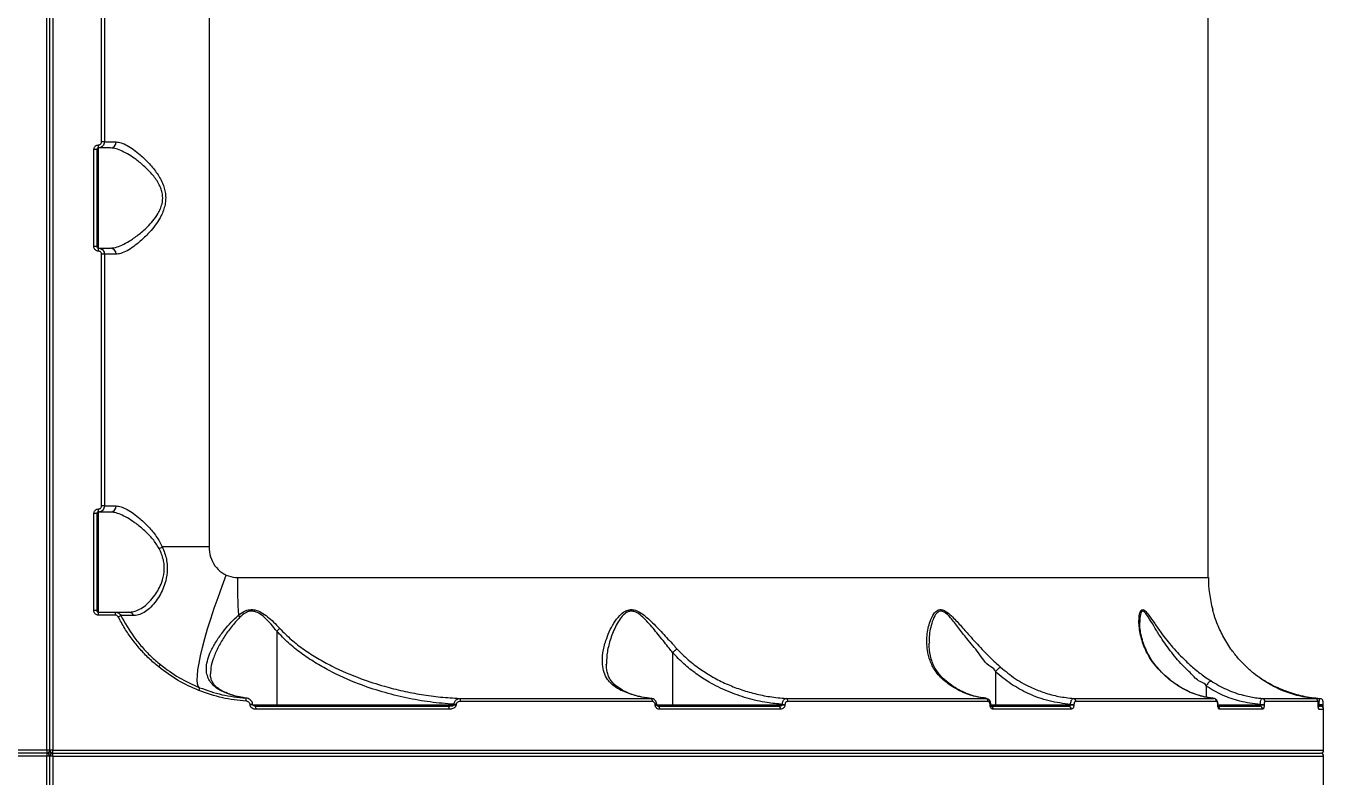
# Model space of a CAD drawing. Header units: millimetres. Extents: x -9608 to 9087, y -7864 to 6934.
# Drawn here: x 3409.1 to 3841.9, y 1965.2 to 2212.6 of the extents above; entities that cross this region are included whole.
import ezdxf

# ---------------------------------------------------------------- set-up
doc = ezdxf.new("R2010")
doc.units = ezdxf.units.MM
for name, color, linetype in [('DIKOM_ОБЪЕКТ', 7, 'Continuous'), ('DIKOM_РАЗМЕР_ЗОНА', 7, 'Continuous'), ('DIKOM_РАЗМЕР_ОБЪЕКТА', 7, 'Continuous')]:
    doc.layers.add(name, color=color, linetype=linetype)
doc.styles.add('style1', font='arial.ttf', dxfattribs={"width": 0.8})
doc.dimstyles.new('1-50', dxfattribs={"dimtxt": 300, "dimasz": 200, "dimexe": 100, "dimexo": 0, "dimgap": 100, "dimtad": 1, "dimtxsty": 'style1', "dimcen": 200, "dimclrd": 7, "dimclre": 7, "dimclrt": 7, "dimadec": 1, "dimazin": 2, "dimtfac": 1, "dimtmove": 0, "dimatfit": 2, "dimfxl": 0, "dimlwd": 25, "dimlwe": 18, "dimarcsym": 0})

# ---------------------------------------------------------------- blocks, each defined once
blk = doc.blocks.new('*D16')
at = {"layer": 'Defpoints', "color": 0, "transparency": 16777216}
for p in [(-6124.98, 3662.49), (7038.99, -2261.04), (7038.99, -7136.19)]:
    blk.add_point(p, dxfattribs=at)
at = {"layer": 'DIKOM_РАЗМЕР_ОБЪЕКТА', "color": 7, "lineweight": 18, "transparency": 16777216}
for p, q in [((-6124.98, 3662.49), (-6124.98, -7236.19)), ((7038.99, -2261.04), (7038.99, -7236.19))]:
    blk.add_line(p, q, dxfattribs=at)
at = {"layer": 'DIKOM_РАЗМЕР_ОБЪЕКТА', "color": 7, "lineweight": 25, "transparency": 16777216}
blk.add_line((-5924.98, -7136.19), (6838.99, -7136.19), dxfattribs=at)
at = {"layer": 'DIKOM_РАЗМЕР_ОБЪЕКТА', "color": 7, "transparency": 16777216}
for points in [[(-5924.98, -7102.86), (-5924.98, -7169.53), (-6124.98, -7136.19)], [(6838.99, -7102.86), (6838.99, -7169.53), (7038.99, -7136.19)]]:
    blk.add_solid(points, dxfattribs=at)
at = {"layer": 'DIKOM_РАЗМЕР_ОБЪЕКТА', "color": 7, "transparency": 16777216, "insert": (326.37, -6882.92), "char_height": 300, "attachment_point": 5, "style": 'style1'}
blk.add_mtext('13200', dxfattribs=at)
blk = doc.blocks.new('*D19')
at = {"layer": 'Defpoints', "color": 0, "transparency": 16777216}
for p in [(-8101.46, 2662.49), (9079.68, -1911.42), (9079.68, -7764.48)]:
    blk.add_point(p, dxfattribs=at)
at = {"layer": 'DIKOM_РАЗМЕР_ЗОНА', "color": 7, "lineweight": 18, "transparency": 16777216}
for p, q in [((-8101.46, 2662.49), (-8101.46, -7864.48)), ((9079.68, -1911.42), (9079.68, -7864.48))]:
    blk.add_line(p, q, dxfattribs=at)
at = {"layer": 'DIKOM_РАЗМЕР_ЗОНА', "color": 7, "lineweight": 25, "transparency": 16777216}
blk.add_line((-7901.46, -7764.48), (8879.68, -7764.48), dxfattribs=at)
at = {"layer": 'DIKOM_РАЗМЕР_ЗОНА', "color": 7, "transparency": 16777216}
for points in [[(-7901.46, -7731.15), (-7901.46, -7797.81), (-8101.46, -7764.48)], [(8879.68, -7731.15), (8879.68, -7797.81), (9079.68, -7764.48)]]:
    blk.add_solid(points, dxfattribs=at)
at = {"layer": 'DIKOM_РАЗМЕР_ЗОНА', "color": 7, "transparency": 16777216, "insert": (369.42, -7511.31), "char_height": 300, "attachment_point": 5, "style": 'style1'}
blk.add_mtext('17200', dxfattribs=at)

msp = doc.modelspace()

# ---------------------------------------------------------------- linework, layer by layer
at = {"layer": 'DIKOM_ОБЪЕКТ', "color": 7, "linetype": 'Continuous', "lineweight": 15}
for p, q in [((3415.881, 1973.963), (3415.881, 2457.963)), ((3416.888, 1973.963), (3416.888, 2457.963)), ((3417.88, 2457.963), (3417.88, 1973.963)), ((3798.877, 2030.913), (3798.877, 2401.013)), ((3469.394, 2390.963), (3469.394, 2040.963)), ((3433.917, 2174.463), (3433.917, 2257.463)), ((3434.879, 2257.463), (3434.879, 2174.463)), ((3434.879, 2174.463), (3433.917, 2174.463)), ((3434.879, 2174.463), (3438.739, 2174.463)), ((3431.415, 2139.963), (3431.415, 2171.963)), ((3432.391, 2171.963), (3431.415, 2171.963)), ((3432.391, 2171.963), (3432.391, 2139.963)), ((3436.938, 2172.463), (3432.88, 2172.463)), ((3432.88, 2172.463), (3432.88, 2139.463)), ((3432.391, 2139.963), (3431.415, 2139.963)), ((3432.88, 2139.463), (3436.938, 2139.463)), ((3433.917, 2054.463), (3433.917, 2137.463)), ((3434.879, 2137.463), (3433.917, 2137.463)), ((3438.739, 2137.463), (3434.879, 2137.463)), ((3434.879, 2137.463), (3434.879, 2054.463)), ((3431.415, 2019.963), (3431.415, 2051.963)), ((3432.391, 2051.963), (3431.415, 2051.963)), ((3432.391, 2051.963), (3432.391, 2019.963)), ((3436.938, 2052.463), (3432.88, 2052.463)), ((3432.88, 2052.463), (3432.88, 2019.463)), ((3434.879, 2054.463), (3433.917, 2054.463)), ((3434.879, 2054.463), (3438.739, 2054.463)), ((3469.394, 2040.963), (3453.983, 2040.963)), ((3478.732, 2030.913), (3798.877, 2030.913)), ((3432.391, 2019.963), (3431.415, 2019.963)), ((3432.88, 2019.463), (3438.495, 2019.463)), ((3438.556, 2018.463), (3432.925, 2018.463)), ((3491.702, 2013.211), (3491.702, 1988.963)), ((3776.309, 2016.278), (3776.294, 2016.123)), ((3622.241, 2006.123), (3622.241, 1988.963)), ((3600.482, 2002.559), (3600.482, 2002.353)), ((3728.656, 1999.851), (3728.656, 1988.963)), ((3798.114, 1995.078), (3798.114, 1991.447)), ((3481.677, 1991.139), (3480.64, 1991.303)), ((3552.035, 1991.02), (3615.085, 1991.02)), ((3659.717, 1991.02), (3725.558, 1991.02)), ((3754.443, 1991.02), (3800.738, 1991.02)), ((3816.699, 1991.02), (3834.094, 1991.02)), ((3482.898, 1988.963), (3482.898, 1989.05)), ((3483.752, 1989.05), (3482.898, 1989.05)), ((3483.752, 1988.963), (3482.898, 1988.963)), ((3483.722, 1988.963), (3491.702, 1988.963)), ((3483.752, 1988.963), (3483.752, 1989.05)), ((3484.698, 1988.463), (3548.19, 1988.463)), ((3548.495, 1987.463), (3484.866, 1987.463)), ((3491.702, 1988.963), (3550.22, 1988.963)), ((3550.22, 1988.963), (3550.22, 1989.085)), ((3550.22, 1989.085), (3550.861, 1989.085)), ((3550.22, 1988.963), (3550.861, 1988.963)), ((3550.861, 1989.085), (3550.861, 1988.963)), ((3615.512, 1990.023), (3552.341, 1990.023)), ((3616.489, 1988.963), (3616.489, 1988.996)), ((3616.489, 1988.996), (3617.007, 1988.996)), ((3616.489, 1988.963), (3617.007, 1988.963)), ((3617.007, 1988.963), (3617.007, 1988.996)), ((3617.038, 1988.963), (3622.241, 1988.963)), ((3617.435, 1988.463), (3657.199, 1988.463)), ((3657.764, 1987.463), (3617.908, 1987.463)), ((3622.241, 1988.963), (3658.389, 1988.963)), ((3658.389, 1988.963), (3658.389, 1989.066)), ((3658.389, 1989.066), (3659.29, 1989.066)), ((3658.389, 1988.963), (3659.29, 1988.963)), ((3659.29, 1989.066), (3659.29, 1988.963)), ((3726.23, 1990.023), (3660.251, 1990.023)), ((3726.916, 1988.963), (3726.916, 1989.018)), ((3727.176, 1989.018), (3726.916, 1989.018)), ((3727.176, 1988.963), (3726.916, 1988.963)), ((3727.176, 1988.963), (3727.176, 1989.018)), ((3727.191, 1988.963), (3728.656, 1988.963)), ((3727.191, 1988.463), (3752.841, 1988.463)), ((3753.65, 1987.463), (3727.924, 1987.463)), ((3728.656, 1988.963), (3753.452, 1988.963)), ((3753.452, 1988.963), (3753.452, 1989.043)), ((3753.452, 1989.043), (3754.581, 1989.043)), ((3753.452, 1988.963), (3754.581, 1988.963)), ((3754.581, 1989.043), (3754.581, 1988.963)), ((3801.578, 1990.023), (3755.191, 1990.023)), ((3801.99, 1988.963), (3801.99, 1989.043)), ((3802.081, 1989.043), (3801.99, 1989.043)), ((3802.081, 1988.963), (3801.99, 1988.963)), ((3802.081, 1988.963), (3802.081, 1989.043)), ((3802.081, 1988.963), (3815.997, 1988.963)), ((3802.249, 1988.463), (3815.875, 1988.463)), ((3816.821, 1987.463), (3802.615, 1987.463)), ((3815.997, 1988.963), (3815.997, 1989.018)), ((3815.997, 1989.018), (3817.279, 1989.018)), ((3815.997, 1988.963), (3817.279, 1988.963)), ((3817.279, 1989.018), (3817.279, 1988.963)), ((3835.01, 1990.023), (3817.584, 1990.023)), ((3835.117, 1988.963), (3835.117, 1989.066)), ((3835.132, 1989.066), (3835.117, 1989.066)), ((3835.132, 1988.963), (3835.117, 1988.963)), ((3835.132, 1988.963), (3835.132, 1989.066)), ((3835.376, 1988.996), (3835.132, 1989.031)), ((3835.132, 1988.963), (3835.376, 1988.963)), ((3835.284, 1987.463), (3836.887, 1987.463)), ((3835.3, 1988.463), (3835.879, 1988.463)), ((3835.376, 1988.963), (3835.376, 1988.996)), ((3835.376, 1988.996), (3836.719, 1988.996)), ((3835.376, 1988.963), (3836.719, 1988.963)), ((3836.719, 1988.963), (3836.719, 1988.996)), ((3836.887, 1973.963), (3836.887, 1987.463)), ((3415.881, 1973.963), (2996.89, 1973.963)), ((3415.881, 1973.963), (3415.881, 1972.963)), ((3416.888, 1973.963), (3415.881, 1973.963)), ((3417.88, 1973.963), (3416.888, 1973.963)), ((3417.88, 1972.963), (3417.88, 1973.963)), ((3417.88, 1973.963), (3836.887, 1973.963)), ((3415.881, 1971.963), (2996.89, 1971.963)), ((3415.881, 1972.963), (2997.882, 1972.963)), ((3417.88, 1972.963), (3415.881, 1972.963)), ((3415.881, 1972.963), (3415.881, 1971.963)), ((3416.888, 1971.963), (3415.881, 1971.963)), ((3415.881, 1490.43), (3415.881, 1971.963)), ((3416.888, 1490.432), (3416.888, 1971.963)), ((3417.88, 1971.963), (3416.888, 1971.963)), ((3417.88, 1971.963), (3417.88, 1972.963)), ((3417.88, 1972.963), (3835.879, 1972.963)), ((3417.88, 1971.963), (3836.887, 1971.963)), ((3417.88, 1971.963), (3417.88, 1490.43)), ((3836.887, 1958.463), (3836.887, 1971.963))]:
    msp.add_line(p, q, dxfattribs=at)
at = {"layer": 'DIKOM_ОБЪЕКТ', "color": 7, "linetype": 'Continuous', "lineweight": 15, "flags": 128}
for points in [[(3466.266, 1994.569), (3465.854, 1995.047), (3465.594, 1995.886), (3465.488, 1997.078), (3465.533, 1998.612), (3465.732, 2000.473), (3466.083, 2002.641), (3466.586, 2005.096), (3467.227, 2007.813), (3468.005, 2010.766), (3468.921, 2013.925), (3469.958, 2017.26), (3471.103, 2020.737), (3472.354, 2024.321), (3473.682, 2027.979), (3475.085, 2031.673)], [(3615.085, 1991.02), (3615.161, 1990.989), (3615.253, 1990.924), (3615.329, 1990.828), (3615.39, 1990.704), (3615.451, 1990.556), (3615.482, 1990.389), (3615.512, 1990.209), (3615.512, 1990.023)], [(3835.757, 1991.02), (3835.941, 1990.989), (3836.108, 1990.931)], [(3491.534, 1988.463), (3491.565, 1988.473), (3491.595, 1988.501), (3491.626, 1988.547), (3491.641, 1988.61), (3491.672, 1988.685), (3491.687, 1988.772), (3491.687, 1988.866), (3491.702, 1988.963)], [(3548.19, 1988.463), (3548.251, 1988.444), (3548.312, 1988.387), (3548.358, 1988.295), (3548.404, 1988.17), (3548.45, 1988.019), (3548.48, 1987.846), (3548.495, 1987.658), (3548.495, 1987.463)], [(3617.435, 1988.463), (3617.526, 1988.444), (3617.618, 1988.387), (3617.694, 1988.295), (3617.77, 1988.17), (3617.831, 1988.019), (3617.877, 1987.846), (3617.892, 1987.658), (3617.908, 1987.463)], [(3622.073, 1988.463), (3622.104, 1988.473), (3622.134, 1988.501), (3622.165, 1988.547), (3622.195, 1988.61), (3622.211, 1988.685), (3622.226, 1988.772), (3622.241, 1988.866), (3622.241, 1988.963)], [(3657.199, 1988.463), (3657.306, 1988.444), (3657.413, 1988.387), (3657.519, 1988.295), (3657.596, 1988.17), (3657.672, 1988.019), (3657.733, 1987.846), (3657.764, 1987.658), (3657.764, 1987.463)], [(3728.488, 1988.463), (3728.519, 1988.473), (3728.549, 1988.501), (3728.58, 1988.547), (3728.61, 1988.61), (3728.625, 1988.685), (3728.641, 1988.772), (3728.656, 1988.866), (3728.656, 1988.963)]]:
    msp.add_lwpolyline(points, dxfattribs=at)
at = {"layer": 'DIKOM_ОБЪЕКТ', "color": 7, "linetype": 'Continuous', "lineweight": 15}
for centre, radius, start, end in [((3427.634, 2173.204), 5.298, 351.95838, 2.79931), ((3436.828, 2174.373), 1.913, 273.31379, 2.69065), ((3427.626, 2138.722), 5.306, 357.20688, 8.03417), ((3436.827, 2137.553), 1.914, 357.3127, 86.67606), ((3427.631, 2053.204), 5.3, 351.96068, 2.79701), ((3436.827, 2054.373), 1.914, 273.32394, 2.6873), ((3449.695, 2048.016), 8.254, 293.07268, 301.29621), ((3710.064, 2030.611), 231.332, 179.9251, 183.01699), ((3838.884, 2030.913), 40, 180, 195.35913), ((3427.634, 2018.722), 5.298, 357.20069, 8.04162), ((3431.295, 2018.522), 7.261, 359.53725, 7.44871), ((3435.501, 2026.238), 9.209, 295.3294, 301.2624), ((3442.932, 2017.713), 1.751, 20.92615, 88.40176), ((3474.477, 2014.102), 6.302, 36.06317, 43.44448), ((3450.158, 2003.842), 3.578, 317.05947, 332.32299), ((3464.355, 1994.604), 1.911, 329.78128, 358.96701), ((3479.56, 1990.443), 2.064, 351.24931, 19.2633), ((3551.167, 1990.209), 1.188, 350.98748, 43.0408), ((3659.361, 1990.188), 0.905, 349.47877, 66.8594), ((3725.315, 1990.131), 0.922, 353.24043, 74.65653), ((3754.273, 1990.113), 0.923, 354.38163, 79.33624), ((3800.611, 1990.062), 0.967, 357.71181, 82.4495), ((3816.582, 1990.025), 1.002, 359.8652, 83.30659), ((3834.024, 1990.037), 0.986, 359.19051, 85.91345), ((3483.086, 1987.678), 1.793, 353.1018, 25.95128), ((3727.023, 1987.572), 0.907, 353.12265, 79.30801), ((3752.727, 1987.544), 0.926, 354.97376, 82.94298), ((3801.621, 1987.497), 0.995, 358.0332, 51.98229), ((3815.846, 1987.488), 0.976, 358.54227, 88.27194), ((3834.386, 1987.484), 0.899, 358.66924, 26.12433), ((3835.884, 1987.463), 1, 0, 90), ((3415.884, 1973.963), 1, 270, 0), ((3417.884, 1973.963), 1, 180, 270), ((3835.884, 1973.963), 1, 270, 0), ((3415.884, 1971.963), 1, 0, 90), ((3417.884, 1971.963), 1, 90, 180), ((3835.884, 1971.963), 1, 0, 90)]:
    msp.add_arc(centre, radius, start, end, dxfattribs=at)
for points, knots in [([(3431.415, 2171.963), (3431.426, 2172.073), (3431.455, 2172.349), (3431.618, 2172.776), (3431.962, 2173.155), (3432.414, 2173.414), (3432.754, 2173.447), (3432.925, 2173.463)], [0, 0, 0, 0, 0.1409315, 0.3536167, 0.5680474, 0.7829209, 1, 1, 1, 1]), ([(3434.879, 2174.463), (3434.87, 2174.316), (3434.849, 2173.944), (3434.602, 2173.385), (3434.157, 2172.876), (3433.559, 2172.527), (3433.108, 2172.484), (3432.88, 2172.463)], [0, 0, 0, 0, 0.14058957, 0.35578295, 0.56976071, 0.78237839, 1, 1, 1, 1]), ([(3432.925, 2173.463), (3433.04, 2173.474), (3433.266, 2173.495), (3433.563, 2173.672), (3433.796, 2173.92), (3433.912, 2174.205), (3433.916, 2174.39), (3433.917, 2174.463)], [0, 0, 0, 0, 0.2174733, 0.4298796, 0.6468353, 0.8600872, 1, 1, 1, 1]), ([(3438.739, 2174.463), (3439.297, 2174.399), (3440.413, 2174.27), (3442.392, 2173.345), (3444.507, 2171.996), (3446.881, 2170.11), (3449.458, 2167.657), (3452.024, 2164.573), (3454.059, 2161.173), (3455.009, 2158.051), (3455.134, 2155.605), (3454.908, 2153.729), (3454.386, 2151.896), (3453.472, 2149.779), (3452.096, 2147.526), (3449.995, 2144.877), (3447.44, 2142.276), (3444.727, 2140.066), (3442.315, 2138.534), (3440.323, 2137.629), (3439.238, 2137.515), (3438.739, 2137.463)], [0, 0, 0, 0, 0.0555189, 0.1110834, 0.1665085, 0.221982, 0.2899851, 0.3579731, 0.422686, 0.4774187, 0.505259, 0.5331193, 0.5627367, 0.5923744, 0.6403916, 0.6885432, 0.7603026, 0.8319975, 0.8909598, 0.949854, 1, 1, 1, 1]), ([(3432.88, 2172.463), (3432.822, 2172.458), (3432.712, 2172.449), (3432.566, 2172.359), (3432.465, 2172.229), (3432.38, 2172.096), (3432.388, 2172), (3432.391, 2171.963)], [0, 0, 0, 0, 0.2196426, 0.4255199, 0.637348, 0.8593294, 1, 1, 1, 1]), ([(3436.938, 2139.463), (3437.464, 2139.51), (3438.601, 2139.611), (3440.669, 2140.416), (3443.184, 2141.772), (3446.044, 2143.733), (3448.702, 2146.039), (3450.932, 2148.405), (3452.368, 2150.406), (3453.354, 2152.31), (3454.022, 2154.24), (3454.152, 2155.972), (3453.975, 2157.596), (3453.627, 2158.875), (3452.714, 2161.078), (3450.853, 2163.665), (3448.179, 2166.396), (3445.493, 2168.575), (3442.998, 2170.26), (3440.779, 2171.452), (3438.699, 2172.288), (3437.531, 2172.404), (3436.938, 2172.463)], [0, 0, 0, 0, 0.0507269, 0.1098312, 0.1706506, 0.2427009, 0.3164347, 0.3637898, 0.4119286, 0.4400056, 0.468853, 0.5100906, 0.5210707, 0.5468402, 0.5733595, 0.6369403, 0.7046348, 0.7741623, 0.8302347, 0.8873876, 0.942917, 1, 1, 1, 1]), ([(3432.925, 2138.463), (3432.812, 2138.47), (3432.534, 2138.487), (3432.114, 2138.673), (3431.73, 2139.006), (3431.473, 2139.458), (3431.434, 2139.795), (3431.415, 2139.963)], [0, 0, 0, 0, 0.1437748, 0.3550326, 0.5710197, 0.7852574, 1, 1, 1, 1]), ([(3432.391, 2139.963), (3432.391, 2139.906), (3432.389, 2139.79), (3432.494, 2139.649), (3432.614, 2139.531), (3432.753, 2139.472), (3432.844, 2139.466), (3432.88, 2139.463)], [0, 0, 0, 0, 0.2130809, 0.4352489, 0.6479959, 0.8612359, 1, 1, 1, 1]), ([(3432.88, 2139.463), (3433.028, 2139.453), (3433.402, 2139.429), (3433.968, 2139.189), (3434.479, 2138.738), (3434.818, 2138.136), (3434.858, 2137.688), (3434.879, 2137.463)], [0, 0, 0, 0, 0.14211592, 0.35785899, 0.57267571, 0.78611509, 1, 1, 1, 1]), ([(3433.917, 2137.463), (3433.911, 2137.576), (3433.899, 2137.803), (3433.715, 2138.095), (3433.468, 2138.331), (3433.183, 2138.444), (3432.997, 2138.458), (3432.925, 2138.463)], [0, 0, 0, 0, 0.2135293, 0.4298184, 0.6415753, 0.8623601, 1, 1, 1, 1]), ([(3431.415, 2051.963), (3431.426, 2052.073), (3431.455, 2052.349), (3431.618, 2052.776), (3431.962, 2053.154), (3432.414, 2053.414), (3432.754, 2053.447), (3432.925, 2053.463)], [0, 0, 0, 0, 0.1408427, 0.3536395, 0.5680121, 0.7829032, 1, 1, 1, 1]), ([(3432.88, 2052.463), (3432.822, 2052.458), (3432.712, 2052.449), (3432.566, 2052.359), (3432.465, 2052.229), (3432.38, 2052.096), (3432.388, 2052), (3432.391, 2051.963)], [0, 0, 0, 0, 0.2196102, 0.4255043, 0.6373498, 0.8596236, 1, 1, 1, 1]), ([(3434.879, 2054.463), (3434.87, 2054.316), (3434.849, 2053.944), (3434.602, 2053.385), (3434.157, 2052.876), (3433.559, 2052.527), (3433.108, 2052.484), (3432.88, 2052.463)], [0, 0, 0, 0, 0.140661, 0.3558476, 0.5697615, 0.7823726, 1, 1, 1, 1]), ([(3432.925, 2053.463), (3433.04, 2053.474), (3433.266, 2053.494), (3433.563, 2053.672), (3433.796, 2053.92), (3433.912, 2054.205), (3433.916, 2054.39), (3433.917, 2054.463)], [0, 0, 0, 0, 0.21745491, 0.42991774, 0.64685506, 0.85994719, 1, 1, 1, 1]), ([(3452.93, 2040.422), (3452.268, 2041.49), (3450.886, 2043.717), (3448.164, 2046.386), (3445.496, 2048.577), (3442.997, 2050.26), (3440.779, 2051.453), (3438.699, 2052.288), (3437.531, 2052.404), (3436.938, 2052.463)], [0, 0, 0, 0, 0.1463221, 0.3054898, 0.4689736, 0.6008195, 0.7352093, 0.8657785, 1, 1, 1, 1]), ([(3438.739, 2054.463), (3439.297, 2054.399), (3440.413, 2054.27), (3442.392, 2053.345), (3444.507, 2051.995), (3446.883, 2050.111), (3449.447, 2047.649), (3452.049, 2044.622), (3453.353, 2042.154), (3453.983, 2040.963)], [0, 0, 0, 0, 0.13175039, 0.26360612, 0.39513307, 0.52677906, 0.6881493, 0.84949471, 1, 1, 1, 1]), ([(3442.981, 2019.463), (3443.361, 2019.485), (3444.351, 2019.541), (3446.016, 2020.104), (3447.923, 2021.239), (3449.804, 2022.887), (3451.431, 2024.842), (3452.805, 2027.014), (3453.962, 2029.51), (3454.605, 2032.11), (3454.669, 2034.554), (3454.502, 2035.896), (3454.191, 2037.25), (3453.799, 2038.638), (3453.222, 2039.822), (3452.93, 2040.422)], [0, 0, 0, 0, 0.0653975, 0.1704318, 0.2780927, 0.3819305, 0.4883853, 0.5695649, 0.6528354, 0.760418, 0.8151527, 0.8718809, 0.880059, 0.9391304, 1, 1, 1, 1]), ([(3453.983, 2040.963), (3454.25, 2040.319), (3454.792, 2039.017), (3455.356, 2036.929), (3455.634, 2034.751), (3455.622, 2032.006), (3454.997, 2029.163), (3453.935, 2026.448), (3452.644, 2024.132), (3451.083, 2022.009), (3449.318, 2020.246), (3447.478, 2019.018), (3445.898, 2018.414), (3444.933, 2018.359), (3444.568, 2018.338)], [0, 0, 0, 0, 0.0603351, 0.1220172, 0.1825332, 0.2451534, 0.3548662, 0.4357565, 0.5191085, 0.6213009, 0.72645, 0.8296499, 0.9354913, 1, 1, 1, 1]), ([(3469.394, 2040.963), (3469.485, 2039.85), (3469.665, 2037.643), (3471.187, 2034.691), (3473.119, 2032.694), (3474.57, 2031.94), (3475.085, 2031.673)], [0, 0, 0, 0, 0.2884419, 0.5716494, 0.8477316, 1, 1, 1, 1]), ([(3475.085, 2031.673), (3476.065, 2031.344), (3477.147, 2030.982), (3478.391, 2030.917), (3478.615, 2030.914), (3478.732, 2030.913)], [0, 0, 0, 0, 0.8200303, 0.9060021, 1, 1, 1, 1]), ([(3432.925, 2018.463), (3432.812, 2018.47), (3432.534, 2018.487), (3432.114, 2018.673), (3431.73, 2019.006), (3431.473, 2019.458), (3431.434, 2019.795), (3431.415, 2019.963)], [0, 0, 0, 0, 0.14377, 0.3550371, 0.5711006, 0.7853478, 1, 1, 1, 1]), ([(3432.391, 2019.963), (3432.391, 2019.906), (3432.389, 2019.79), (3432.494, 2019.649), (3432.614, 2019.531), (3432.753, 2019.472), (3432.844, 2019.466), (3432.88, 2019.463)], [0, 0, 0, 0, 0.2131287, 0.4350875, 0.6478822, 0.86117, 1, 1, 1, 1]), ([(3438.495, 2019.463), (3438.556, 2019.462), (3438.838, 2019.454), (3439.336, 2019.311), (3439.919, 2018.943), (3440.16, 2018.558), (3440.28, 2018.367)], [0, 0, 0, 0, 0.0834948, 0.3857336, 0.6948917, 1, 1, 1, 1]), ([(3438.495, 2019.463), (3438.586, 2019.463), (3438.779, 2019.463), (3440.234, 2019.463), (3442.057, 2019.463), (3442.981, 2019.463)], [0, 0, 0, 0, 0.3070787, 0.6486198, 1, 1, 1, 1]), ([(3439.441, 2017.915), (3439.381, 2018.01), (3439.26, 2018.2), (3438.971, 2018.393), (3438.722, 2018.456), (3438.581, 2018.462), (3438.556, 2018.463)], [0, 0, 0, 0, 0.3069033, 0.6122004, 0.9299015, 1, 1, 1, 1]), ([(3452.777, 2001.404), (3451.708, 2002.319), (3449.569, 2004.149), (3446.648, 2007.212), (3443.948, 2010.522), (3441.512, 2014.087), (3440.131, 2016.638), (3439.441, 2017.915)], [0, 0, 0, 0, 0.1975401, 0.3953934, 0.5932656, 0.7965146, 1, 1, 1, 1]), ([(3444.568, 2018.338), (3443.704, 2018.343), (3441.95, 2018.354), (3440.699, 2018.362), (3440.311, 2018.366), (3440.287, 2018.367), (3440.28, 2018.367)], [0, 0, 0, 0, 0.3413613, 0.6929816, 0.9180052, 1, 1, 1, 1]), ([(3440.28, 2018.367), (3441.639, 2015.959), (3443.699, 2012.31), (3447.246, 2007.965), (3450.149, 2004.894), (3452.277, 2003.076), (3453.326, 2002.18)], [0, 0, 0, 0, 0.3950431, 0.5985533, 0.8021875, 1, 1, 1, 1]), ([(3474.628, 1992.949), (3473.94, 1993.267), (3472.566, 1993.902), (3470.953, 1995.108), (3469.736, 1996.495), (3468.88, 1998.122), (3468.452, 1999.973), (3468.537, 2002.143), (3469.107, 2004.564), (3470.3, 2007.362), (3472.086, 2010.423), (3474.273, 2013.421), (3476.571, 2016.162), (3478.226, 2017.678), (3479.053, 2018.435)], [0, 0, 0, 0, 0.0678602, 0.1356749, 0.2063264, 0.2771251, 0.3569366, 0.436772, 0.5289871, 0.6212899, 0.7292477, 0.8371113, 0.9186826, 1, 1, 1, 1]), ([(3479.571, 2017.812), (3478.596, 2016.76), (3476.624, 2014.635), (3474.251, 2011.148), (3472.178, 2007.616), (3470.743, 2004.266), (3469.934, 2001.418), (3469.919, 1999.842), (3469.913, 1999.161)], [0, 0, 0, 0, 0.1708276, 0.3452972, 0.5294895, 0.7177226, 0.8782034, 1, 1, 1, 1]), ([(3479.053, 2018.435), (3479.692, 2018.91), (3480.803, 2019.736), (3482.752, 2020.383), (3484.725, 2020.291), (3486.768, 2019.399), (3488.75, 2017.979), (3490.755, 2016.132), (3492.014, 2014.786), (3492.694, 2014.059)], [0, 0, 0, 0, 0.1508244, 0.2622819, 0.3763043, 0.5045177, 0.6601459, 0.8163332, 1, 1, 1, 1]), ([(3491.702, 2013.211), (3491.092, 2013.974), (3489.977, 2015.37), (3488.203, 2017.309), (3486.451, 2018.797), (3484.731, 2019.694), (3483.519, 2019.82), (3482.433, 2019.695), (3481.086, 2019.155), (3480.13, 2018.307), (3479.571, 2017.812)], [0, 0, 0, 0, 0.1920287, 0.3511679, 0.5095836, 0.6345779, 0.7184646, 0.7426526, 0.8496082, 1, 1, 1, 1]), ([(3605.075, 1993.779), (3604.611, 1994.023), (3603.477, 1994.619), (3602.008, 1995.778), (3600.577, 1997.449), (3599.533, 1999.587), (3598.977, 2002.516), (3599.113, 2006.052), (3600.05, 2009.686), (3601.286, 2012.993), (3602.767, 2015.815), (3604.487, 2018.129), (3606.241, 2019.69), (3607.917, 2020.373), (3609.651, 2020.304), (3611.5, 2019.446), (3613.356, 2018.083), (3615.855, 2015.757), (3618.924, 2012.592), (3621.73, 2009.49), (3623.325, 2007.754), (3623.737, 2007.306)], [0, 0, 0, 0, 0.0311035, 0.0759078, 0.1206932, 0.1829774, 0.2453237, 0.3313626, 0.4175513, 0.477767, 0.538168, 0.5980824, 0.6383868, 0.6672106, 0.6962546, 0.7286503, 0.7672886, 0.8059762, 0.8886093, 0.971247, 1, 1, 1, 1]), ([(3622.241, 2006.123), (3621.865, 2006.594), (3620.427, 2008.396), (3617.89, 2011.63), (3615.159, 2014.953), (3612.9, 2017.399), (3611.269, 2018.851), (3609.667, 2019.722), (3608.592, 2019.824), (3607.657, 2019.663), (3606.511, 2019.113), (3605.176, 2017.652), (3603.913, 2015.733), (3602.512, 2012.818), (3601.249, 2009.162), (3600.457, 2005.419), (3600.475, 2003.327), (3600.482, 2002.559)], [0, 0, 0, 0, 0.0411403, 0.1572712, 0.2755527, 0.3281686, 0.3818273, 0.4246429, 0.4558784, 0.4619816, 0.4995713, 0.5538902, 0.6165285, 0.6791904, 0.8084075, 0.9297198, 1, 1, 1, 1]), ([(3711.917, 1996.788), (3711.32, 1997.321), (3710.123, 1998.389), (3708.426, 2000.595), (3707.008, 2003.446), (3706.074, 2007.318), (3705.957, 2011.772), (3706.843, 2015.875), (3708.117, 2018.743), (3709.195, 2019.878), (3710.114, 2020.304), (3710.972, 2020.385), (3712.461, 2019.766), (3714.526, 2018.003), (3717.118, 2015.168), (3720.431, 2011.352), (3724.3, 2007.18), (3727.791, 2003.688), (3729.835, 2001.827), (3730.38, 2001.331)], [0, 0, 0, 0, 0.0443713, 0.0888741, 0.1634364, 0.2381316, 0.3366633, 0.4351416, 0.493384, 0.5319681, 0.5400575, 0.5663579, 0.5925921, 0.638217, 0.7082236, 0.7786058, 0.8723673, 0.9659778, 1, 1, 1, 1]), ([(3728.656, 1999.853), (3728.656, 1999.854), (3728.656, 2000.557), (3725.583, 2002.086), (3723.318, 2006.092), (3719.477, 2010.331), (3716.559, 2014.356), (3714.197, 2017.302), (3712.366, 2019.186), (3710.977, 2019.864), (3710.381, 2019.768), (3709.922, 2019.62), (3709.463, 2019.303), (3708.407, 2018.107), (3707.412, 2015.076), (3706.731, 2011.936), (3706.866, 2009.759), (3706.897, 2009.25)], [0, 0, 0, 0, 0.0000169, 0.0499695, 0.1876863, 0.3259702, 0.4282445, 0.530176, 0.5937607, 0.6290644, 0.6634509, 0.6639598, 0.6746972, 0.7279856, 0.8113288, 0.9558417, 1, 1, 1, 1]), ([(3781.848, 2001.331), (3781.184, 2002.168), (3779.854, 2003.844), (3778.013, 2007.16), (3776.512, 2011.291), (3775.946, 2015.311), (3776.035, 2017.962), (3776.282, 2019.309), (3776.647, 2020.13), (3777.223, 2020.447), (3778.123, 2019.913), (3779.395, 2018.289), (3781.169, 2015.745), (3783.673, 2012.085), (3787.014, 2007.903), (3790.822, 2003.863), (3794.451, 2000.634), (3797.291, 1998.445), (3799.074, 1997.249), (3799.762, 1996.788)], [0, 0, 0, 0, 0.05672784, 0.11357277, 0.21182375, 0.31001322, 0.36201481, 0.38875965, 0.41538764, 0.44579724, 0.47417952, 0.51681438, 0.5810315, 0.64534215, 0.74219335, 0.83885844, 0.90011634, 0.96147282, 1, 1, 1, 1]), ([(3798.114, 1995.085), (3798.114, 1995.085), (3798.114, 1995.836), (3795.289, 1996.619), (3793.306, 1999.205), (3789.701, 2002.49), (3786.261, 2006.753), (3783.174, 2011.125), (3780.863, 2014.948), (3779.275, 2017.614), (3778.093, 2019.34), (3777.339, 2019.89), (3776.984, 2019.72), (3776.662, 2019.339), (3776.484, 2018.709), (3776.281, 2017.612), (3776.299, 2016.741), (3776.309, 2016.278)], [0, 0, 0, 0, 0.0000308, 0.0582827, 0.1513545, 0.244778, 0.3930723, 0.5414484, 0.638657, 0.7354617, 0.7971992, 0.8365321, 0.8696877, 0.8788419, 0.9172611, 0.9560005, 1, 1, 1, 1]), ([(3806.338, 2007.306), (3805.408, 2008.741), (3803.523, 2011.648), (3801.893, 2015.428), (3800.966, 2017.983), (3800.59, 2019.332), (3800.361, 2020.141), (3800.327, 2020.26), (3800.311, 2020.318)], [0, 0, 0, 0, 0.2843534, 0.5758515, 0.7447171, 0.8300606, 0.9179968, 1, 1, 1, 1]), ([(3491.702, 2013.219), (3491.863, 2013.37), (3492.154, 2013.644), (3492.499, 2013.917), (3492.664, 2014.037), (3492.694, 2014.059)], [0, 0, 0, 0, 0.499835, 0.9074644, 1, 1, 1, 1]), ([(3550.22, 1989.085), (3547.565, 1989.299), (3542.253, 1989.727), (3534.305, 1991.138), (3526.404, 1993.113), (3517.865, 1995.99), (3510.47, 1999.298), (3504.24, 2002.844), (3499.741, 2005.867), (3495.468, 2009.248), (3492.961, 2011.892), (3491.702, 2013.219)], [0, 0, 0, 0, 0.1244306, 0.2490167, 0.3763787, 0.5037075, 0.6677078, 0.7510005, 0.8344739, 0.9168767, 1, 1, 1, 1]), ([(3491.702, 2013.219), (3491.702, 2013.218), (3491.702, 2013.217), (3491.702, 2013.214), (3491.702, 2013.212), (3491.702, 2013.211)], [0, 0, 0, 0, 0.2687256, 0.6501555, 1, 1, 1, 1]), ([(3492.694, 2014.059), (3493.945, 2012.806), (3496.462, 2010.284), (3500.704, 2007.085), (3505.147, 2004.21), (3511.369, 2000.839), (3518.72, 1997.683), (3526.633, 1995.123), (3533.284, 1993.455), (3539.466, 1992.272), (3545.722, 1991.417), (3549.933, 1991.152), (3552.035, 1991.02)], [0, 0, 0, 0, 0.0803206, 0.1616342, 0.2421322, 0.3228429, 0.4866917, 0.610358, 0.7072786, 0.8040678, 0.9021706, 1, 1, 1, 1]), ([(3782.123, 2001.2), (3781.979, 2001.362), (3781.292, 2002.133), (3780.212, 2003.603), (3778.976, 2005.682), (3777.928, 2007.928), (3777.089, 2010.341), (3776.542, 2012.708), (3776.286, 2014.74), (3776.27, 2015.817), (3776.263, 2016.286)], [0, 0, 0, 0, 0.0347207, 0.1657894, 0.3045375, 0.4516411, 0.606349, 0.7696082, 0.8997901, 1, 1, 1, 1]), ([(3712.527, 1996.765), (3712.347, 1996.902), (3711.609, 1997.46), (3710.542, 1998.567), (3709.307, 2000.083), (3708.342, 2001.75), (3707.611, 2003.583), (3707.084, 2005.644), (3706.826, 2007.544), (3706.833, 2008.784), (3706.836, 2009.238)], [0, 0, 0, 0, 0.0420193, 0.1712907, 0.3065295, 0.4457458, 0.5884092, 0.7373234, 0.9039211, 1, 1, 1, 1]), ([(3622.241, 2006.126), (3622.402, 2006.28), (3622.724, 2006.588), (3623.194, 2006.969), (3623.542, 2007.186), (3623.692, 2007.278), (3623.737, 2007.306)], [0, 0, 0, 0, 0.3245574, 0.6482558, 0.8945276, 1, 1, 1, 1]), ([(3622.241, 2006.126), (3622.241, 2006.126), (3622.241, 2006.126), (3622.241, 2006.124), (3622.241, 2006.124), (3622.241, 2006.123)], [0, 0, 0, 0, 0.2190132, 0.6454342, 1, 1, 1, 1]), ([(3658.389, 1989.066), (3656.733, 1989.231), (3652.83, 1989.62), (3646.772, 1991), (3640.341, 1993.254), (3634.746, 1996.013), (3629.959, 1999.107), (3625.885, 2002.309), (3623.455, 2004.854), (3622.241, 2006.126)], [0, 0, 0, 0, 0.1232883, 0.2904633, 0.4577754, 0.6247611, 0.7466629, 0.8733702, 1, 1, 1, 1]), ([(3623.737, 2007.306), (3624.928, 2006.1), (3627.322, 2003.676), (3631.315, 2000.621), (3635.53, 1997.985), (3639.914, 1995.782), (3644.529, 1993.959), (3649.327, 1992.546), (3654.414, 1991.492), (3657.902, 1991.182), (3659.717, 1991.02)], [0, 0, 0, 0, 0.1238163, 0.2489517, 0.369112, 0.4907956, 0.6125029, 0.7379674, 0.8636417, 1, 1, 1, 1]), ([(3834.094, 1991.02), (3832.308, 1991.244), (3828.71, 1991.694), (3823.797, 1993.316), (3818.762, 1995.728), (3814.614, 1998.516), (3811.061, 2001.704), (3808.547, 2004.35), (3807.058, 2006.343), (3806.338, 2007.306)], [0, 0, 0, 0, 0.1738484, 0.3502407, 0.4880677, 0.6922814, 0.7970361, 0.9019518, 1, 1, 1, 1]), ([(3466.006, 1993.642), (3463.686, 1994.67), (3458.989, 1996.751), (3454.864, 1999.841), (3452.777, 2001.404)], [0, 0, 0, 0, 0.4939082, 1, 1, 1, 1]), ([(3453.326, 2002.18), (3455.32, 2000.681), (3459.351, 1997.651), (3463.944, 1995.604), (3466.266, 1994.569)], [0, 0, 0, 0, 0.4946155, 1, 1, 1, 1]), ([(3605.746, 1993.837), (3605.654, 1993.879), (3605.018, 1994.169), (3604.025, 1994.807), (3602.838, 1995.763), (3601.898, 1996.843), (3601.172, 1998.014), (3600.721, 1999.434), (3600.421, 2000.889), (3600.39, 2001.91), (3600.375, 2002.374)], [0, 0, 0, 0, 0.0226, 0.1558305, 0.2920994, 0.4320638, 0.5763461, 0.7277565, 0.8762159, 1, 1, 1, 1]), ([(3730.38, 2001.331), (3730.34, 2001.317), (3730.225, 2001.275), (3729.981, 2001.12), (3729.576, 2000.817), (3729.092, 2000.366), (3728.801, 2000.024), (3728.656, 1999.853)], [0, 0, 0, 0, 0.0888167, 0.2534617, 0.5027619, 0.7523739, 1, 1, 1, 1]), ([(3728.656, 1999.851), (3728.656, 1999.851), (3728.656, 1999.852), (3728.656, 1999.853), (3728.656, 1999.853), (3728.656, 1999.853)], [0, 0, 0, 0, 0.4529335, 0.8176445, 1, 1, 1, 1]), ([(3753.452, 1989.043), (3751.095, 1989.348), (3746.315, 1989.968), (3739.737, 1992.38), (3733.732, 1995.625), (3730.362, 1998.431), (3728.656, 1999.851)], [0, 0, 0, 0, 0.260794, 0.5288837, 0.7615758, 1, 1, 1, 1]), ([(3730.38, 2001.331), (3731.981, 2000.008), (3735.224, 1997.328), (3740.171, 1994.676), (3744.966, 1992.793), (3749.528, 1991.563), (3752.799, 1991.202), (3754.443, 1991.02)], [0, 0, 0, 0, 0.2308383, 0.4673958, 0.6264817, 0.8123117, 1, 1, 1, 1]), ([(3800.738, 1991.02), (3798.991, 1991.291), (3795.452, 1991.839), (3790.493, 1994.069), (3785.839, 1997.146), (3783.189, 1999.925), (3781.848, 2001.331)], [0, 0, 0, 0, 0.2537047, 0.5138193, 0.7540276, 1, 1, 1, 1]), ([(3781.848, 2001.331), (3781.891, 2001.317), (3781.998, 2001.282), (3782.066, 2001.21), (3782.108, 2001.167)], [0, 0, 0, 0, 0.39990569, 1, 1, 1, 1]), ([(3796.069, 1991.938), (3795.282, 1992.185), (3793.594, 1992.715), (3791.089, 1993.902), (3788.572, 1995.403), (3786.169, 1997.187), (3783.998, 1999.094), (3782.71, 2000.531), (3782.123, 2001.186)], [0, 0, 0, 0, 0.1549131, 0.332384, 0.5083462, 0.6821194, 0.8551461, 1, 1, 1, 1]), ([(3474.979, 1992.891), (3474.521, 1993.096), (3473.578, 1993.518), (3472.419, 1994.268), (3471.445, 1995.102), (3470.71, 1996.004), (3470.201, 1997.037), (3469.882, 1998.073), (3469.871, 1998.854), (3469.867, 1999.172)], [0, 0, 0, 0, 0.1271815, 0.2620845, 0.4038759, 0.549807, 0.7050534, 0.8799367, 1, 1, 1, 1]), ([(3725.558, 1991.02), (3724.003, 1991.263), (3720.852, 1991.753), (3716.839, 1993.477), (3713.888, 1995.271), (3712.463, 1996.368), (3711.917, 1996.788)], [0, 0, 0, 0, 0.3246767, 0.6577482, 0.8689291, 1, 1, 1, 1]), ([(3711.917, 1996.788), (3711.942, 1996.788), (3712.043, 1996.787), (3712.226, 1996.763), (3712.324, 1996.672), (3712.375, 1996.624)], [0, 0, 0, 0, 0.1401514, 0.5557807, 1, 1, 1, 1]), ([(3725.558, 1991.116), (3725.156, 1991.149), (3723.865, 1991.257), (3721.705, 1991.772), (3719.11, 1992.645), (3716.58, 1993.847), (3714.331, 1995.175), (3712.99, 1996.233), (3712.421, 1996.683)], [0, 0, 0, 0, 0.0873508, 0.2803444, 0.4734042, 0.6662558, 0.8581875, 1, 1, 1, 1]), ([(3799.762, 1996.788), (3799.752, 1996.788), (3799.714, 1996.787), (3799.551, 1996.743), (3799.268, 1996.56), (3798.88, 1996.169), (3798.471, 1995.66), (3798.233, 1995.276), (3798.114, 1995.085)], [0, 0, 0, 0, 0.0371678, 0.1483233, 0.3620186, 0.5741692, 0.786915, 1, 1, 1, 1]), ([(3798.114, 1995.078), (3798.114, 1995.079), (3798.114, 1995.081), (3798.114, 1995.084), (3798.114, 1995.085)], [0, 0, 0, 0, 0.6187968, 1, 1, 1, 1]), ([(3815.997, 1989.018), (3813.739, 1989.31), (3809.494, 1989.858), (3803.453, 1991.969), (3799.907, 1994.033), (3798.114, 1995.078)], [0, 0, 0, 0, 0.3597097, 0.6761689, 1, 1, 1, 1]), ([(3799.762, 1996.788), (3801.43, 1995.81), (3804.808, 1993.829), (3809.826, 1992.131), (3813.834, 1991.297), (3815.955, 1991.092), (3816.699, 1991.02)], [0, 0, 0, 0, 0.3180995, 0.6440908, 0.8752005, 1, 1, 1, 1]), ([(3815.753, 1997.997), (3816.558, 1997.462), (3818.295, 1996.305), (3820.989, 1994.888), (3822.813, 1994.125), (3823.642, 1993.779)], [0, 0, 0, 0, 0.3203939, 0.6913668, 1, 1, 1, 1]), ([(3481.601, 1990.129), (3478.971, 1990.402), (3473.647, 1990.953), (3468.574, 1992.738), (3466.006, 1993.642)], [0, 0, 0, 0, 0.4938909, 1, 1, 1, 1]), ([(3466.266, 1994.569), (3468.712, 1993.703), (3473.668, 1991.948), (3478.874, 1991.401), (3481.509, 1991.124)], [0, 0, 0, 0, 0.4936813, 1, 1, 1, 1]), ([(3481.509, 1991.124), (3480.355, 1991.311), (3478.029, 1991.688), (3475.767, 1992.527), (3474.628, 1992.949)], [0, 0, 0, 0, 0.4965002, 1, 1, 1, 1]), ([(3474.948, 1992.879), (3474.928, 1992.893), (3474.853, 1992.948), (3474.728, 1992.95), (3474.643, 1992.949), (3474.628, 1992.949)], [0, 0, 0, 0, 0.2245289, 0.8619199, 1, 1, 1, 1]), ([(3480.64, 1991.303), (3480.233, 1991.364), (3478.897, 1991.562), (3476.993, 1992.094), (3475.536, 1992.697), (3474.979, 1992.927)], [0, 0, 0, 0, 0.2129933, 0.6988619, 1, 1, 1, 1]), ([(3483.722, 1989.05), (3483.719, 1989.226), (3483.714, 1989.611), (3483.417, 1990.149), (3482.957, 1990.637), (3482.297, 1990.996), (3481.724, 1991.13), (3481.392, 1991.129), (3481.342, 1991.128)], [0, 0, 0, 0, 0.1479402, 0.3240471, 0.5066019, 0.7160757, 0.9564686, 1, 1, 1, 1]), ([(3550.22, 1989.085), (3550.23, 1989.209), (3550.253, 1989.481), (3550.407, 1989.913), (3550.67, 1990.35), (3551.109, 1990.772), (3551.598, 1990.982), (3551.934, 1991.011), (3552.035, 1991.02)], [0, 0, 0, 0, 0.113511, 0.2481814, 0.4216678, 0.6069603, 0.880643, 1, 1, 1, 1]), ([(3605.075, 1993.779), (3605.095, 1993.782), (3605.259, 1993.808), (3605.441, 1993.814), (3605.584, 1993.723), (3605.609, 1993.707)], [0, 0, 0, 0, 0.10509124, 0.84233393, 1, 1, 1, 1]), ([(3615.085, 1991.02), (3613.495, 1991.239), (3610.379, 1991.668), (3607.069, 1992.856), (3605.349, 1993.652), (3605.075, 1993.779)], [0, 0, 0, 0, 0.4666352, 0.9149306, 1, 1, 1, 1]), ([(3615.192, 1991.028), (3615.11, 1991.032), (3614.085, 1991.074), (3612.084, 1991.442), (3609.284, 1992.184), (3607.127, 1992.971), (3605.929, 1993.591), (3605.624, 1993.748)], [0, 0, 0, 0, 0.0252298, 0.3178604, 0.6098174, 0.9008708, 1, 1, 1, 1]), ([(3617.007, 1988.996), (3617.008, 1989.04), (3617.012, 1989.327), (3616.878, 1989.864), (3616.439, 1990.483), (3615.818, 1990.896), (3615.297, 1991.073), (3615.044, 1991.021), (3615.039, 1991.02)], [0, 0, 0, 0, 0.0418089, 0.2710219, 0.5080478, 0.7471454, 0.994916, 1, 1, 1, 1]), ([(3658.389, 1989.066), (3658.398, 1989.159), (3658.428, 1989.463), (3658.533, 1989.958), (3658.801, 1990.484), (3659.184, 1990.867), (3659.498, 1991.007), (3659.686, 1991.018), (3659.717, 1991.02)], [0, 0, 0, 0, 0.0894887, 0.2936108, 0.4895884, 0.7174131, 0.9538745, 1, 1, 1, 1]), ([(3727.176, 1989.017), (3727.176, 1989.018), (3727.176, 1989.276), (3727.097, 1989.784), (3726.764, 1990.411), (3726.293, 1990.827), (3725.845, 1991.026), (3725.584, 1991.002), (3725.513, 1990.995)], [0, 0, 0, 0, 0.0003204, 0.2604474, 0.5059618, 0.7225382, 0.923997, 1, 1, 1, 1]), ([(3753.452, 1989.043), (3753.46, 1989.16), (3753.485, 1989.495), (3753.588, 1990.04), (3753.827, 1990.569), (3754.115, 1990.943), (3754.334, 1990.995), (3754.443, 1991.02)], [0, 0, 0, 0, 0.1133427, 0.325955, 0.5487802, 0.7756301, 1, 1, 1, 1]), ([(3800.784, 1991.051), (3800.239, 1991.099), (3798.773, 1991.23), (3797.201, 1991.55), (3796.186, 1991.898), (3796.069, 1991.938)], [0, 0, 0, 0, 0.3434025, 0.9243341, 1, 1, 1, 1]), ([(3802.066, 1989.043), (3802.072, 1989.083), (3802.111, 1989.35), (3801.966, 1989.882), (3801.761, 1990.458), (3801.346, 1990.845), (3800.99, 1991.014), (3800.779, 1991.004), (3800.723, 1991.001)], [0, 0, 0, 0, 0.0436156, 0.28605196, 0.57646375, 0.76315231, 0.93674265, 1, 1, 1, 1]), ([(3815.997, 1989.018), (3816.005, 1989.167), (3816.024, 1989.541), (3816.129, 1990.103), (3816.277, 1990.612), (3816.484, 1990.955), (3816.628, 1990.998), (3816.699, 1991.02)], [0, 0, 0, 0, 0.1423894, 0.3574901, 0.5714277, 0.7856576, 1, 1, 1, 1]), ([(3823.642, 1993.779), (3823.632, 1993.782), (3823.55, 1993.808), (3823.457, 1993.808), (3823.318, 1993.692), (3823.276, 1993.656)], [0, 0, 0, 0, 0.0912125, 0.723477, 1, 1, 1, 1]), ([(3823.642, 1993.779), (3823.972, 1993.652), (3826.047, 1992.854), (3830.056, 1991.667), (3833.831, 1991.239), (3835.757, 1991.02)], [0, 0, 0, 0, 0.0847832, 0.5328521, 1, 1, 1, 1]), ([(3835.132, 1989.066), (3835.132, 1989.082), (3835.132, 1989.226), (3835.118, 1989.503), (3835.082, 1989.871), (3835.049, 1990.129), (3834.957, 1990.412), (3834.798, 1990.671), (3834.551, 1990.896), (3834.292, 1991.013), (3834.125, 1991.007), (3834.079, 1991.005)], [0, 0, 0, 0, 0.0169748, 0.1535037, 0.2944938, 0.4833646, 0.5884753, 0.7095579, 0.8216388, 0.9509324, 1, 1, 1, 1]), ([(3835.376, 1988.996), (3835.38, 1989.097), (3835.395, 1989.432), (3835.454, 1989.993), (3835.522, 1990.564), (3835.633, 1990.954), (3835.716, 1990.998), (3835.757, 1991.02)], [0, 0, 0, 0, 0.09427166, 0.31248105, 0.54093781, 0.7710429, 1, 1, 1, 1]), ([(3836.719, 1988.996), (3836.72, 1989.105), (3836.723, 1989.341), (3836.695, 1989.674), (3836.712, 1989.915), (3836.689, 1990.054), (3836.68, 1990.164), (3836.636, 1990.304), (3836.585, 1990.515), (3836.398, 1990.751), (3836.209, 1990.868), (3836.108, 1990.931)], [0, 0, 0, 0, 0.1258177, 0.2734695, 0.4367997, 0.5422798, 0.6064505, 0.6597265, 0.7409381, 0.8612218, 1, 1, 1, 1]), ([(3482.898, 1989.05), (3482.897, 1989.115), (3482.893, 1989.279), (3482.758, 1989.541), (3482.5, 1989.829), (3482.094, 1990.056), (3481.766, 1990.105), (3481.601, 1990.129)], [0, 0, 0, 0, 0.1031552, 0.26340585, 0.46159522, 0.72818446, 1, 1, 1, 1]), ([(3484.866, 1987.463), (3484.661, 1987.477), (3484.218, 1987.508), (3483.625, 1987.763), (3483.202, 1988.142), (3482.943, 1988.542), (3482.913, 1988.823), (3482.898, 1988.963)], [0, 0, 0, 0, 0.2271911, 0.4907836, 0.6946589, 0.8479626, 1, 1, 1, 1]), ([(3484.698, 1988.466), (3484.688, 1988.465), (3484.493, 1988.448), (3484.183, 1988.529), (3483.889, 1988.711), (3483.775, 1988.85), (3483.75, 1988.934), (3483.753, 1988.977), (3483.752, 1988.997), (3483.752, 1989.004)], [0, 0, 0, 0, 0.0259833, 0.5002789, 0.764501, 0.8970852, 0.9492278, 0.9816527, 1, 1, 1, 1]), ([(3548.19, 1988.463), (3548.554, 1988.475), (3549.079, 1988.492), (3549.697, 1988.618), (3550.015, 1988.724), (3550.161, 1988.834), (3550.226, 1988.906), (3550.219, 1988.943), (3550.22, 1988.96), (3550.22, 1988.963)], [0, 0, 0, 0, 0.4990442, 0.7211048, 0.8716356, 0.9512646, 0.9763004, 0.9961781, 1, 1, 1, 1]), ([(3550.861, 1988.963), (3550.851, 1988.865), (3550.829, 1988.647), (3550.65, 1988.295), (3550.291, 1987.945), (3549.616, 1987.598), (3548.983, 1987.469), (3548.551, 1987.464), (3548.495, 1987.463)], [0, 0, 0, 0, 0.092825, 0.2053481, 0.3677362, 0.5727953, 0.944614, 1, 1, 1, 1]), ([(3552.341, 1990.023), (3552.065, 1989.998), (3551.668, 1989.963), (3551.217, 1989.724), (3551.007, 1989.503), (3550.881, 1989.288), (3550.867, 1989.148), (3550.861, 1989.085)], [0, 0, 0, 0, 0.4365322, 0.6288694, 0.788964, 0.9058338, 1, 1, 1, 1]), ([(3616.489, 1988.996), (3616.48, 1989.105), (3616.463, 1989.322), (3616.315, 1989.619), (3616.079, 1989.845), (3615.805, 1989.997), (3615.605, 1990.015), (3615.512, 1990.023)], [0, 0, 0, 0, 0.1942787, 0.3882343, 0.5946808, 0.8116301, 1, 1, 1, 1]), ([(3617.908, 1987.463), (3617.774, 1987.475), (3617.486, 1987.502), (3617.079, 1987.713), (3616.748, 1988.051), (3616.538, 1988.484), (3616.505, 1988.803), (3616.489, 1988.963)], [0, 0, 0, 0, 0.18757392, 0.40532679, 0.60782819, 0.8032098, 1, 1, 1, 1]), ([(3617.404, 1988.481), (3617.354, 1988.483), (3617.265, 1988.487), (3617.144, 1988.595), (3617.05, 1988.723), (3617.025, 1988.858), (3616.999, 1988.976), (3617.016, 1989.045), (3617.023, 1989.074)], [0, 0, 0, 0, 0.3052722, 0.5388469, 0.6965712, 0.8152556, 0.9212041, 1, 1, 1, 1]), ([(3657.199, 1988.463), (3657.363, 1988.471), (3657.648, 1988.484), (3658.007, 1988.579), (3658.218, 1988.699), (3658.33, 1988.802), (3658.376, 1988.884), (3658.385, 1988.94), (3658.389, 1988.963)], [0, 0, 0, 0, 0.3557998, 0.6209265, 0.8010634, 0.8786043, 0.948506, 1, 1, 1, 1]), ([(3659.29, 1988.963), (3659.286, 1988.893), (3659.275, 1988.651), (3659.145, 1988.253), (3658.821, 1987.852), (3658.365, 1987.527), (3657.978, 1987.486), (3657.764, 1987.463)], [0, 0, 0, 0, 0.07956529, 0.27508516, 0.47125196, 0.70783856, 1, 1, 1, 1]), ([(3660.251, 1990.023), (3660.117, 1990.005), (3659.877, 1989.974), (3659.568, 1989.779), (3659.383, 1989.515), (3659.307, 1989.266), (3659.294, 1989.113), (3659.29, 1989.066)], [0, 0, 0, 0, 0.29776825, 0.53581235, 0.72492131, 0.91648678, 1, 1, 1, 1]), ([(3726.916, 1989.018), (3726.914, 1989.093), (3726.908, 1989.281), (3726.819, 1989.562), (3726.665, 1989.817), (3726.463, 1989.99), (3726.308, 1990.012), (3726.23, 1990.023)], [0, 0, 0, 0, 0.1418423, 0.3567937, 0.5709965, 0.7843825, 1, 1, 1, 1]), ([(3727.924, 1987.463), (3727.809, 1987.479), (3727.581, 1987.512), (3727.286, 1987.774), (3727.057, 1988.153), (3726.919, 1988.573), (3726.917, 1988.853), (3726.916, 1988.963)], [0, 0, 0, 0, 0.215381, 0.4285528, 0.6438884, 0.8593567, 1, 1, 1, 1]), ([(3727.328, 1988.428), (3727.324, 1988.428), (3727.314, 1988.426), (3727.293, 1988.495), (3727.21, 1988.606), (3727.19, 1988.775), (3727.181, 1988.901), (3727.176, 1988.964)], [0, 0, 0, 0, 0.18931916, 0.38832362, 0.5836869, 0.79268519, 1, 1, 1, 1]), ([(3752.841, 1988.463), (3752.913, 1988.469), (3753.053, 1988.479), (3753.236, 1988.57), (3753.372, 1988.693), (3753.424, 1988.807), (3753.46, 1988.889), (3753.455, 1988.934), (3753.452, 1988.963)], [0, 0, 0, 0, 0.2572524, 0.4971496, 0.7154817, 0.8610398, 0.9077557, 1, 1, 1, 1]), ([(3754.581, 1988.963), (3754.577, 1988.876), (3754.568, 1988.619), (3754.468, 1988.204), (3754.274, 1987.793), (3753.975, 1987.517), (3753.758, 1987.481), (3753.65, 1987.463)], [0, 0, 0, 0, 0.1085665, 0.3209815, 0.5423267, 0.7719478, 1, 1, 1, 1]), ([(3755.191, 1990.023), (3755.125, 1990.011), (3754.991, 1989.986), (3754.788, 1989.809), (3754.645, 1989.544), (3754.598, 1989.269), (3754.585, 1989.101), (3754.581, 1989.043)], [0, 0, 0, 0, 0.2245394, 0.4575891, 0.6790694, 0.8880106, 1, 1, 1, 1]), ([(3801.99, 1989.043), (3801.988, 1989.15), (3801.985, 1989.365), (3801.916, 1989.651), (3801.83, 1989.874), (3801.691, 1990.001), (3801.612, 1990.016), (3801.578, 1990.023)], [0, 0, 0, 0, 0.2033889, 0.406884, 0.6112062, 0.8273179, 1, 1, 1, 1]), ([(3802.615, 1987.463), (3802.566, 1987.474), (3802.454, 1987.498), (3802.253, 1987.697), (3802.128, 1988.041), (3802.001, 1988.473), (3801.994, 1988.8), (3801.99, 1988.963)], [0, 0, 0, 0, 0.1723498, 0.3893801, 0.5946243, 0.7978449, 1, 1, 1, 1]), ([(3802.203, 1988.247), (3802.203, 1988.246), (3802.203, 1988.238), (3802.19, 1988.276), (3802.156, 1988.372), (3802.108, 1988.547), (3802.077, 1988.758), (3802.08, 1988.904), (3802.081, 1988.963)], [0, 0, 0, 0, 0.01160453, 0.18991151, 0.36742662, 0.59472508, 0.8347661, 1, 1, 1, 1]), ([(3815.875, 1988.463), (3815.884, 1988.469), (3815.901, 1988.481), (3815.956, 1988.565), (3815.984, 1988.693), (3815.999, 1988.833), (3815.998, 1988.926), (3815.997, 1988.963)], [0, 0, 0, 0, 0.2118184, 0.4294711, 0.6449749, 0.8592213, 1, 1, 1, 1]), ([(3817.279, 1988.963), (3817.275, 1988.853), (3817.266, 1988.574), (3817.205, 1988.154), (3817.121, 1987.77), (3816.975, 1987.513), (3816.873, 1987.48), (3816.821, 1987.463)], [0, 0, 0, 0, 0.1409067, 0.3555536, 0.5695049, 0.7848307, 1, 1, 1, 1]), ([(3817.584, 1990.023), (3817.548, 1990.012), (3817.475, 1989.99), (3817.381, 1989.818), (3817.319, 1989.563), (3817.297, 1989.279), (3817.284, 1989.093), (3817.279, 1989.018)], [0, 0, 0, 0, 0.2155117, 0.4300448, 0.6435309, 0.857579, 1, 1, 1, 1]), ([(3835.117, 1989.066), (3835.118, 1989.161), (3835.121, 1989.35), (3835.099, 1989.601), (3835.09, 1989.812), (3835.044, 1989.968), (3835.051, 1990.02), (3835.015, 1990.023), (3835.01, 1990.023)], [0, 0, 0, 0, 0.1673355, 0.3343556, 0.5088476, 0.712782, 0.9569733, 1, 1, 1, 1]), ([(3835.284, 1987.463), (3835.285, 1987.464), (3835.287, 1987.467), (3835.219, 1987.551), (3835.18, 1987.804), (3835.144, 1988.136), (3835.133, 1988.527), (3835.122, 1988.818), (3835.117, 1988.963)], [0, 0, 0, 0, 0.0390844, 0.2872065, 0.4952081, 0.670981, 0.8352301, 1, 1, 1, 1]), ([(3835.193, 1987.838), (3835.193, 1987.839), (3835.195, 1987.84), (3835.171, 1987.934), (3835.169, 1988.149), (3835.123, 1988.494), (3835.133, 1988.836), (3835.132, 1989.022), (3835.132, 1989.083)], [0, 0, 0, 0, 0.0741989, 0.2264997, 0.4432111, 0.6948249, 0.9008435, 1, 1, 1, 1]), ([(3835.757, 1988.463), (3835.71, 1988.469), (3835.618, 1988.479), (3835.519, 1988.574), (3835.43, 1988.695), (3835.387, 1988.811), (3835.395, 1988.895), (3835.383, 1988.938), (3835.376, 1988.963)], [0, 0, 0, 0, 0.2710669, 0.5204506, 0.7426833, 0.8686155, 0.9229262, 1, 1, 1, 1]), ([(3836.734, 1987.934), (3836.728, 1988.043), (3836.714, 1988.279), (3836.719, 1988.684), (3836.719, 1988.938), (3836.719, 1989.015)], [0, 0, 0, 0, 0.37358293, 0.81059721, 1, 1, 1, 1])]:
    msp.add_open_spline(points, degree=3, knots=knots, dxfattribs=at)

# ---------------------------------------------------------------- dimensions: what is measured, and where the dimension line sits
at = {"layer": 'DIKOM_РАЗМЕР_ЗОНА'}
dim = msp.add_linear_dim(base=(9079.685, -7764.48), p1=(-8101.458, 2662.494), p2=(9079.685, -1911.421), text='17200', dimstyle='1-50', dxfattribs=at)
dim.commit()
dim.dimension.update_dxf_attribs({"geometry": '*D19', "text_midpoint": (369.421, -7764.48), "dimtype": 160})
at = {"layer": 'DIKOM_РАЗМЕР_ОБЪЕКТА'}
dim = msp.add_linear_dim(base=(7038.989, -7136.194), p1=(-6124.982, 3662.494), p2=(7038.989, -2261.037), text='13200', dimstyle='1-50', dxfattribs=at)
dim.commit()
dim.dimension.update_dxf_attribs({"geometry": '*D16', "text_midpoint": (326.371, -7136.194), "dimtype": 160})

doc.saveas('drawing.dxf')
